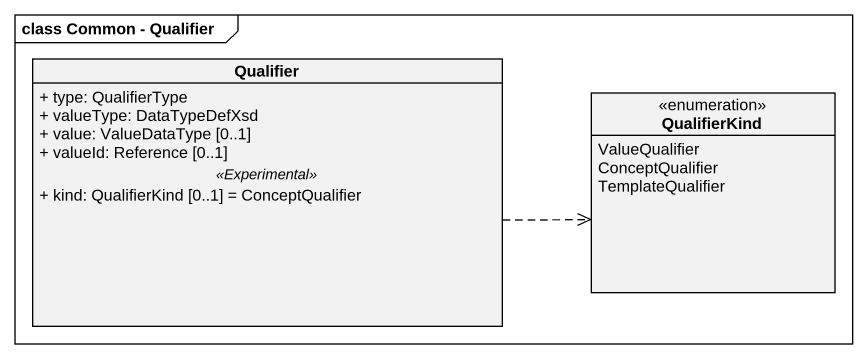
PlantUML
@startuml
mainframe class Common - Qualifier
hide circle
hide empty members
skinparam classAttributeIconSize 0
class Qualifier {
  + type: QualifierType
  + valueType: DataTypeDefXsd
  + value: ValueDataType [0..1]
  + valueId: Reference [0..1]
  .. <<Experimental>> ..
  + kind: QualifierKind [0..1] = ConceptQualifier
}
enum QualifierKind {
  ValueQualifier
  ConceptQualifier
  TemplateQualifier
}
Qualifier .right.> QualifierKind
@enduml
